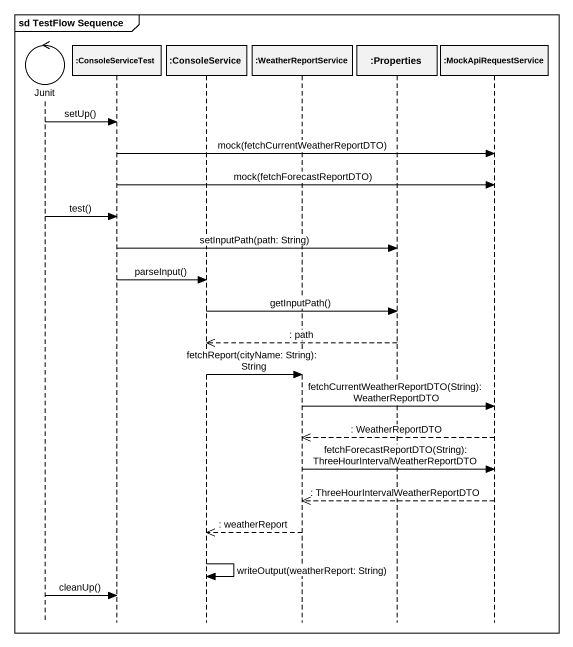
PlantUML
@startuml
mainframe sd TestFlow Sequence
hide footbox
control Junit
participant ":ConsoleServiceTest" as ConsoleServiceTest
participant ":ConsoleService" as ConsoleService
participant ":WeatherReportService" as WeatherReportService
participant ":Properties" as Properties
participant ":MockApiRequestService" as MockApiRequestService

Junit -> ConsoleServiceTest : setUp()
ConsoleServiceTest -> MockApiRequestService : mock(fetchCurrentWeatherReportDTO)
ConsoleServiceTest -> MockApiRequestService : mock(fetchForecastReportDTO)
Junit -> ConsoleServiceTest : test()
ConsoleServiceTest -> Properties : setInputPath(path: String)
ConsoleServiceTest -> ConsoleService : parseInput()
ConsoleService -> Properties : getInputPath()
Properties -->> ConsoleService : : path
ConsoleService -> WeatherReportService : fetchReport(cityName: String): String
WeatherReportService -> MockApiRequestService : fetchCurrentWeatherReportDTO(String): WeatherReportDTO
MockApiRequestService -->> WeatherReportService : : WeatherReportDTO
WeatherReportService -> MockApiRequestService : fetchForecastReportDTO(String): ThreeHourIntervalWeatherReportDTO
MockApiRequestService -->> WeatherReportService : : ThreeHourIntervalWeatherReportDTO
WeatherReportService -->> ConsoleService : : weatherReport
ConsoleService -> ConsoleService : writeOutput(weatherReport: String)
Junit -> ConsoleServiceTest : cleanUp()
@enduml
